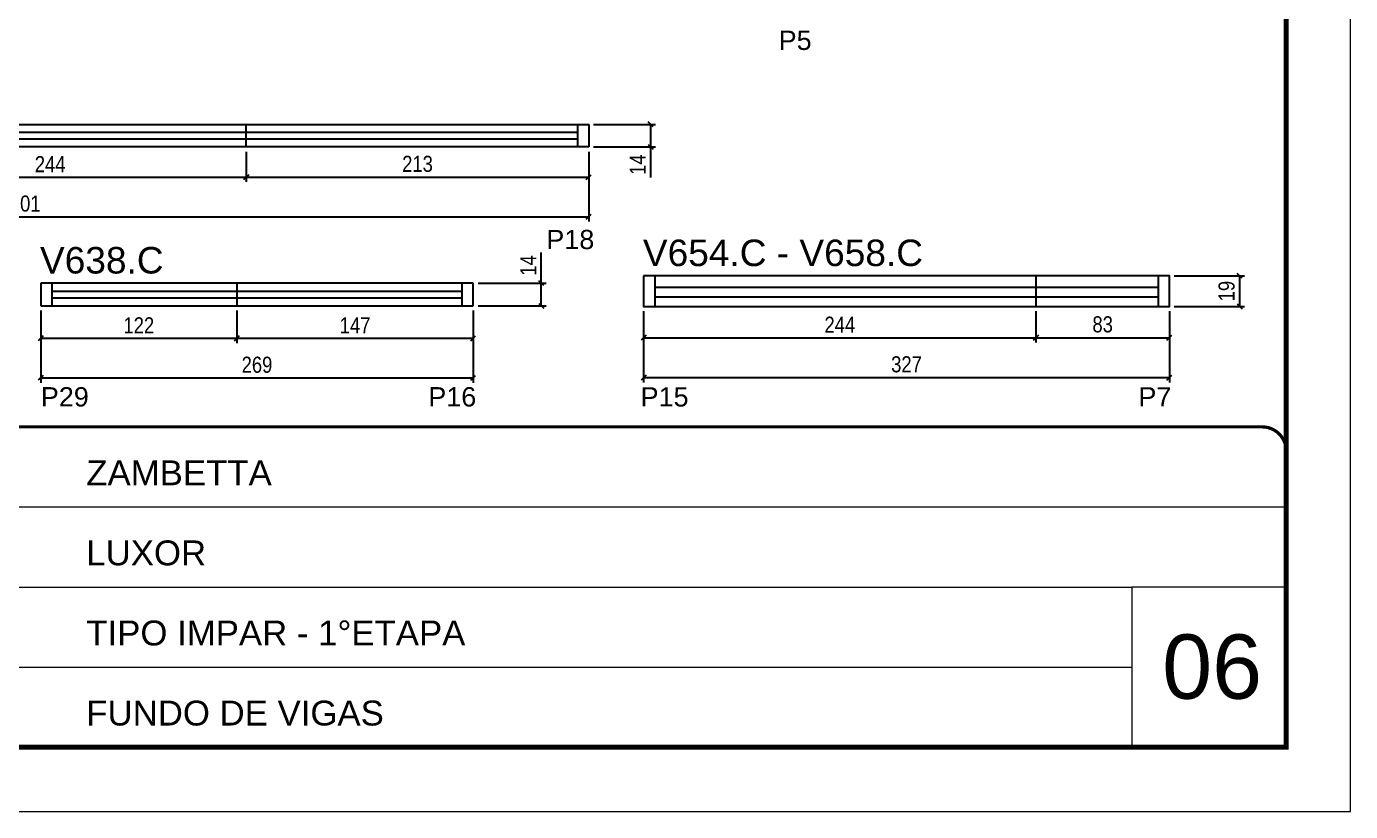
# Model space of a CAD drawing. Extents: x 1959 to 8212, y 239 to 4735.
# Drawn here: x 4219 to 5042, y 2537 to 3025 of the extents above; entities that cross this region are included whole.
import ezdxf

# ---------------------------------------------------------------- set-up
doc = ezdxf.new("R2010")
doc.units = 0
doc.linetypes.add('CONTINUO', pattern=[0])
doc.linetypes.add('DASHED', pattern=[0.75, 0.5, -0.25])
for name, color, linetype in [('5', 5, 'Continuous'), ('COTA', 241, 'Continuous'), ('NOMENCLATURA', 7, 'Continuous'), ('Painéis', 200, 'Continuous'), ('SARR_2.2x7', 40, 'Continuous'), ('SARR_EDITAR', 141, 'Continuous')]:
    doc.layers.add(name, color=color, linetype=linetype)
for name, color, linetype, lineweight in [('CARIMBO', 255, 'Continuous', 9), ('Folhas', 255, 'Continuous', 9), ('SARRAFO DE PRESSAO', 251, 'DASHED', 9)]:
    doc.layers.add(name, color=color, linetype=linetype, lineweight=lineweight)
doc.styles.add('ARIAL', font='arial.ttf')
doc.styles.add('COTA TECNICA', font='techl___.ttf', dxfattribs={"height": 10})
doc.styles.add('COTA TECNICA-50', font='techl___.ttf', dxfattribs={"height": 10})
doc.styles.get("Standard").update_dxf_attribs({"font": 'arial.ttf'})
doc.dimstyles.new('COTA PAINEL-50', dxfattribs={"dimtxt": 10, "dimasz": 3, "dimexe": 3, "dimexo": 3, "dimgap": 3, "dimtad": 1, "dimdec": 1, "dimzin": 12, "dimdsep": 46, "dimtxsty": 'COTA TECNICA-50', "dimblk1": 'OBLIQUE', "dimblk2": 'OBLIQUE', "dimsah": 1, "dimcen": 0.9, "dimclrd": 4, "dimclre": 4, "dimclrt": 240, "dimadec": 1, "dimazin": 3, "dimtfac": 1, "dimtdec": 1, "dimtmove": 0, "dimatfit": 3, "dimfxl": 1, "dimtolj": 1, "dimtzin": 12, "dimarcsym": 0})
doc.dimstyles.new('PAINEL', dxfattribs={"dimtxt": 10, "dimasz": 3, "dimexe": 3, "dimexo": 3, "dimgap": 3, "dimtad": 1, "dimdec": 1, "dimzin": 12, "dimdsep": 46, "dimtxsty": 'COTA TECNICA', "dimblk1": 'OBLIQUE', "dimblk2": 'OBLIQUE', "dimsah": 1, "dimcen": 0.9, "dimclrd": 4, "dimclre": 4, "dimclrt": 240, "dimadec": 1, "dimazin": 3, "dimtfac": 1, "dimtdec": 1, "dimtmove": 0, "dimatfit": 3, "dimfxl": 1, "dimtolj": 1, "dimtzin": 12, "dimarcsym": 0})

# ---------------------------------------------------------------- blocks, each defined once
blk = doc.blocks.new('9999999999')
at = {"color": 30, "linetype": 'CONTINUO'}
for p, q in [((98564.56, 34379.64), (99583.98, 34379.64)), ((98564.56, 34329.83), (99487.98, 34329.83)), ((99583.98, 34329.83), (99487.98, 34329.83)), ((99487.98, 34329.83), (99487.98, 34230.21)), ((98564.56, 34280.02), (99487.98, 34280.02))]:
    blk.add_line(p, q, dxfattribs=at)
at = {"color": 30, "linetype": 'CONTINUO', "const_width": 2}
blk.add_lwpolyline([(99583.98, 34230.21), (99583.98, 34414.45, 0.414214), (99568.98, 34429.45), (98228.98, 34429.45, 0.414214), (98213.98, 34414.45), (98213.98, 34245.21, 0.414214), (98228.98, 34230.21), (99583.98, 34230.21)], format="xyb", dxfattribs=at)
at = {"layer": 'Folhas'}
blk.add_lwpolyline([(98138.98, 34190.21), (99623.98, 34190.21), (99623.98, 35240.21), (98138.98, 35240.21)], close=True, dxfattribs=at)
at = {"layer": 'Folhas', "color": 30, "const_width": 3}
blk.add_lwpolyline([(98213.98, 34230.21), (99583.98, 34230.21), (99583.98, 35200.21), (98213.98, 35200.21)], close=True, dxfattribs=at)
at = {"color": 7, "linetype": 'Continuous', "ltscale": 5, "style": 'ARIAL'}
for s, height, p in [('ZAMBETTA', 15.483, (98837.68, 34393.13)), ('LUXOR', 15.483, (98837.68, 34343.32)), ('TIPO IMPAR - 1°ETAPA', 15.4829, (98837.68, 34293.51)), ('FUNDO DE VIGAS', 15.4829, (98837.68, 34243.7))]:
    blk.add_text(s, height=height, dxfattribs=at).set_placement(p)
blk = doc.blocks.new('_Oblique')
at = {"color": 0, "linetype": 'ByBlock', "lineweight": -2}
blk.add_line((-0.5, -0.5), (0.5, 0.5), dxfattribs=at)
blk = doc.blocks.new('*D60')
at = {"layer": 'COTA', "color": 4, "linetype": 'ByBlock', "lineweight": -2, "transparency": 16777216}
for p, q in [((4111.47, 2947.04), (4111.47, 2928.2)), ((4355.47, 2947.04), (4355.47, 2928.2)), ((4111.47, 2931.2), (4355.47, 2931.2))]:
    blk.add_line(p, q, dxfattribs=at)
at = {"layer": 'Defpoints', "color": 0, "linetype": 'ByBlock', "transparency": 16777216}
for p in [(4111.47, 2950.04), (4355.47, 2950.04), (4355.47, 2931.2)]:
    blk.add_point(p, dxfattribs=at)
at = {"layer": 'COTA', "color": 4, "linetype": 'ByBlock', "lineweight": -2, "transparency": 16777216, "xscale": 3, "yscale": 3, "zscale": 3, "rotation": 180}
blk.add_blockref('_Oblique', (4111.47, 2931.2), dxfattribs=at)
at = {"layer": 'COTA', "color": 4, "linetype": 'ByBlock', "lineweight": -2, "transparency": 16777216, "xscale": 3, "yscale": 3, "zscale": 3}
blk.add_blockref('_Oblique', (4355.47, 2931.2), dxfattribs=at)
at = {"layer": 'COTA', "color": 240, "linetype": 'ByBlock', "transparency": 16777216, "insert": (4233.47, 2939.27), "char_height": 10, "attachment_point": 5, "style": 'COTA TECNICA-50'}
blk.add_mtext('\\A1;244', dxfattribs=at)
blk = doc.blocks.new('*D61')
at = {"layer": 'COTA', "color": 4, "lineweight": -2, "transparency": 16777216}
for p, q in [((3867.47, 2947.04), (3867.47, 2903.62)), ((4568.47, 2947.04), (4568.47, 2903.62)), ((3867.47, 2906.62), (4568.47, 2906.62))]:
    blk.add_line(p, q, dxfattribs=at)
at = {"layer": 'Defpoints', "color": 0, "transparency": 16777216}
for p in [(3867.47, 2950.04), (4568.47, 2950.04), (4568.47, 2906.62)]:
    blk.add_point(p, dxfattribs=at)
at = {"layer": 'COTA', "color": 4, "lineweight": -2, "transparency": 16777216, "xscale": 3, "yscale": 3, "zscale": 3, "rotation": 180}
blk.add_blockref('_Oblique', (3867.47, 2906.62), dxfattribs=at)
at = {"layer": 'COTA', "color": 4, "lineweight": -2, "transparency": 16777216, "xscale": 3, "yscale": 3, "zscale": 3}
blk.add_blockref('_Oblique', (4568.47, 2906.62), dxfattribs=at)
at = {"layer": 'COTA', "color": 240, "transparency": 16777216, "insert": (4217.97, 2914.72), "char_height": 10, "attachment_point": 5, "style": 'COTA TECNICA'}
blk.add_mtext('\\A1;701', dxfattribs=at)
blk = doc.blocks.new('*D64')
at = {"layer": 'COTA', "color": 4, "lineweight": -2, "transparency": 16777216}
for p, q in [((4355.47, 2947.04), (4355.47, 2928.2)), ((4568.47, 2947.04), (4568.47, 2928.2)), ((4355.47, 2931.2), (4568.47, 2931.2))]:
    blk.add_line(p, q, dxfattribs=at)
at = {"layer": 'Defpoints', "color": 0, "transparency": 16777216}
for p in [(4355.47, 2950.04), (4568.47, 2950.04), (4568.47, 2931.2)]:
    blk.add_point(p, dxfattribs=at)
at = {"layer": 'COTA', "color": 4, "lineweight": -2, "transparency": 16777216, "xscale": 3, "yscale": 3, "zscale": 3, "rotation": 180}
blk.add_blockref('_Oblique', (4355.47, 2931.2), dxfattribs=at)
at = {"layer": 'COTA', "color": 4, "lineweight": -2, "transparency": 16777216, "xscale": 3, "yscale": 3, "zscale": 3}
blk.add_blockref('_Oblique', (4568.47, 2931.2), dxfattribs=at)
at = {"layer": 'COTA', "color": 240, "transparency": 16777216, "insert": (4461.97, 2939.42), "char_height": 10, "attachment_point": 5, "style": 'COTA TECNICA'}
blk.add_mtext('\\A1;213', dxfattribs=at)
blk = doc.blocks.new('*D62')
at = {"layer": 'COTA', "color": 4, "lineweight": -2, "transparency": 16777216}
for p, q in [((4571.47, 2964.04), (4609.97, 2964.04)), ((4606.97, 2964.04), (4606.97, 2950.04)), ((4571.47, 2950.04), (4609.97, 2950.04)), ((4606.97, 2950.04), (4606.97, 2930.93))]:
    blk.add_line(p, q, dxfattribs=at)
at = {"layer": 'Defpoints', "color": 0, "transparency": 16777216}
for p in [(4568.47, 2964.04), (4568.47, 2950.04), (4606.97, 2950.04)]:
    blk.add_point(p, dxfattribs=at)
at = {"layer": 'COTA', "color": 4, "lineweight": -2, "transparency": 16777216, "xscale": 3, "yscale": 3, "zscale": 3}
for p, rotation in [((4606.97, 2964.04), 90), ((4606.97, 2950.04), 270)]:
    blk.add_blockref('_Oblique', p, dxfattribs=dict(at, rotation=rotation))
at = {"layer": 'COTA', "color": 240, "transparency": 16777216, "insert": (4598.89, 2938.99), "char_height": 10, "attachment_point": 5, "rotation": 90, "style": 'COTA TECNICA'}
blk.add_mtext('\\A1;14', dxfattribs=at)
blk = doc.blocks.new('*D114')
at = {"layer": 'COTA', "color": 4, "linetype": 'ByBlock', "lineweight": -2, "transparency": 16777216}
for p, q in [((4227.63, 2848.22), (4227.63, 2803.34)), ((4496.63, 2848.22), (4496.63, 2803.34)), ((4227.63, 2806.34), (4496.63, 2806.34))]:
    blk.add_line(p, q, dxfattribs=at)
at = {"layer": 'Defpoints', "color": 0, "linetype": 'ByBlock', "transparency": 16777216}
for p in [(4227.63, 2851.22), (4496.63, 2851.22), (4496.63, 2806.34)]:
    blk.add_point(p, dxfattribs=at)
at = {"layer": 'COTA', "color": 4, "linetype": 'ByBlock', "lineweight": -2, "transparency": 16777216, "xscale": 3, "yscale": 3, "zscale": 3, "rotation": 180}
blk.add_blockref('_Oblique', (4227.63, 2806.34), dxfattribs=at)
at = {"layer": 'COTA', "color": 4, "linetype": 'ByBlock', "lineweight": -2, "transparency": 16777216, "xscale": 3, "yscale": 3, "zscale": 3}
blk.add_blockref('_Oblique', (4496.63, 2806.34), dxfattribs=at)
at = {"layer": 'COTA', "color": 240, "linetype": 'ByBlock', "transparency": 16777216, "insert": (4362.13, 2814.47), "char_height": 10, "attachment_point": 5, "style": 'COTA TECNICA-50'}
blk.add_mtext('\\A1;269', dxfattribs=at)
blk = doc.blocks.new('*D115')
at = {"layer": 'COTA', "color": 4, "lineweight": -2, "transparency": 16777216}
for p, q in [((4538.96, 2865.22), (4538.96, 2884.33)), ((4499.63, 2865.22), (4541.96, 2865.22)), ((4538.96, 2851.22), (4538.96, 2865.22)), ((4499.63, 2851.22), (4541.96, 2851.22))]:
    blk.add_line(p, q, dxfattribs=at)
at = {"layer": 'Defpoints', "color": 0, "transparency": 16777216}
for p in [(4496.63, 2865.22), (4538.96, 2865.22), (4496.63, 2851.22)]:
    blk.add_point(p, dxfattribs=at)
at = {"layer": 'COTA', "color": 4, "lineweight": -2, "transparency": 16777216, "xscale": 3, "yscale": 3, "zscale": 3}
for p, rotation in [((4538.96, 2865.22), 90), ((4538.96, 2851.22), 270)]:
    blk.add_blockref('_Oblique', p, dxfattribs=dict(at, rotation=rotation))
at = {"layer": 'COTA', "color": 240, "transparency": 16777216, "insert": (4530.88, 2876.27), "char_height": 10, "attachment_point": 5, "rotation": 90, "style": 'COTA TECNICA'}
blk.add_mtext('\\A1;14', dxfattribs=at)
blk = doc.blocks.new('*D116')
at = {"layer": 'COTA', "color": 4, "lineweight": -2, "transparency": 16777216}
for p, q in [((4227.63, 2848.22), (4227.63, 2827.96)), ((4349.63, 2848.22), (4349.63, 2827.96)), ((4227.63, 2830.96), (4349.63, 2830.96))]:
    blk.add_line(p, q, dxfattribs=at)
at = {"layer": 'Defpoints', "color": 0, "transparency": 16777216}
for p in [(4227.63, 2851.22), (4349.63, 2851.22), (4349.63, 2830.96)]:
    blk.add_point(p, dxfattribs=at)
at = {"layer": 'COTA', "color": 4, "lineweight": -2, "transparency": 16777216, "xscale": 3, "yscale": 3, "zscale": 3, "rotation": 180}
blk.add_blockref('_Oblique', (4227.63, 2830.96), dxfattribs=at)
at = {"layer": 'COTA', "color": 4, "lineweight": -2, "transparency": 16777216, "xscale": 3, "yscale": 3, "zscale": 3}
blk.add_blockref('_Oblique', (4349.63, 2830.96), dxfattribs=at)
at = {"layer": 'COTA', "color": 240, "transparency": 16777216, "insert": (4288.63, 2839.02), "char_height": 10, "attachment_point": 5, "style": 'COTA TECNICA'}
blk.add_mtext('\\A1;122', dxfattribs=at)
blk = doc.blocks.new('*D117')
at = {"layer": 'COTA', "color": 4, "lineweight": -2, "transparency": 16777216}
for p, q in [((4349.63, 2848.22), (4349.63, 2827.96)), ((4496.63, 2848.22), (4496.63, 2827.96)), ((4349.63, 2830.96), (4496.63, 2830.96))]:
    blk.add_line(p, q, dxfattribs=at)
at = {"layer": 'Defpoints', "color": 0, "transparency": 16777216}
for p in [(4349.63, 2851.22), (4496.63, 2851.22), (4496.63, 2830.96)]:
    blk.add_point(p, dxfattribs=at)
at = {"layer": 'COTA', "color": 4, "lineweight": -2, "transparency": 16777216, "xscale": 3, "yscale": 3, "zscale": 3, "rotation": 180}
blk.add_blockref('_Oblique', (4349.63, 2830.96), dxfattribs=at)
at = {"layer": 'COTA', "color": 4, "lineweight": -2, "transparency": 16777216, "xscale": 3, "yscale": 3, "zscale": 3}
blk.add_blockref('_Oblique', (4496.63, 2830.96), dxfattribs=at)
at = {"layer": 'COTA', "color": 240, "transparency": 16777216, "insert": (4423.13, 2839.03), "char_height": 10, "attachment_point": 5, "style": 'COTA TECNICA'}
blk.add_mtext('\\A1;147', dxfattribs=at)
blk = doc.blocks.new('*D155')
at = {"layer": 'COTA', "color": 4, "linetype": 'ByBlock', "lineweight": -2, "transparency": 16777216}
for p, q in [((4602.62, 2847.82), (4602.62, 2803.52)), ((4929.62, 2847.82), (4929.62, 2803.52)), ((4602.62, 2806.52), (4929.62, 2806.52))]:
    blk.add_line(p, q, dxfattribs=at)
at = {"layer": 'Defpoints', "color": 0, "linetype": 'ByBlock', "transparency": 16777216}
for p in [(4602.62, 2850.82), (4929.62, 2850.82), (4929.62, 2806.52)]:
    blk.add_point(p, dxfattribs=at)
at = {"layer": 'COTA', "color": 4, "linetype": 'ByBlock', "lineweight": -2, "transparency": 16777216, "xscale": 3, "yscale": 3, "zscale": 3, "rotation": 180}
blk.add_blockref('_Oblique', (4602.62, 2806.52), dxfattribs=at)
at = {"layer": 'COTA', "color": 4, "linetype": 'ByBlock', "lineweight": -2, "transparency": 16777216, "xscale": 3, "yscale": 3, "zscale": 3}
blk.add_blockref('_Oblique', (4929.62, 2806.52), dxfattribs=at)
at = {"layer": 'COTA', "color": 240, "linetype": 'ByBlock', "transparency": 16777216, "insert": (4766.12, 2814.74), "char_height": 10, "attachment_point": 5, "style": 'COTA TECNICA-50'}
blk.add_mtext('\\A1;327', dxfattribs=at)
blk = doc.blocks.new('*D156')
at = {"layer": 'COTA', "color": 4, "lineweight": -2, "transparency": 16777216}
for p, q in [((4602.62, 2847.82), (4602.62, 2828.36)), ((4846.62, 2847.82), (4846.62, 2828.36)), ((4602.62, 2831.36), (4846.62, 2831.36))]:
    blk.add_line(p, q, dxfattribs=at)
at = {"layer": 'Defpoints', "color": 0, "transparency": 16777216}
for p in [(4602.62, 2850.82), (4846.62, 2850.82), (4846.62, 2831.36)]:
    blk.add_point(p, dxfattribs=at)
at = {"layer": 'COTA', "color": 4, "lineweight": -2, "transparency": 16777216, "xscale": 3, "yscale": 3, "zscale": 3, "rotation": 180}
blk.add_blockref('_Oblique', (4602.62, 2831.36), dxfattribs=at)
at = {"layer": 'COTA', "color": 4, "lineweight": -2, "transparency": 16777216, "xscale": 3, "yscale": 3, "zscale": 3}
blk.add_blockref('_Oblique', (4846.62, 2831.36), dxfattribs=at)
at = {"layer": 'COTA', "color": 240, "transparency": 16777216, "insert": (4724.62, 2839.43), "char_height": 10, "attachment_point": 5, "style": 'COTA TECNICA'}
blk.add_mtext('\\A1;244', dxfattribs=at)
blk = doc.blocks.new('*D157')
at = {"layer": 'COTA', "color": 4, "lineweight": -2, "transparency": 16777216}
for p, q in [((4846.62, 2847.82), (4846.62, 2828.36)), ((4929.62, 2847.82), (4929.62, 2828.36)), ((4846.62, 2831.36), (4929.62, 2831.36))]:
    blk.add_line(p, q, dxfattribs=at)
at = {"layer": 'Defpoints', "color": 0, "transparency": 16777216}
for p in [(4846.62, 2850.82), (4929.62, 2850.82), (4929.62, 2831.36)]:
    blk.add_point(p, dxfattribs=at)
at = {"layer": 'COTA', "color": 4, "lineweight": -2, "transparency": 16777216, "xscale": 3, "yscale": 3, "zscale": 3, "rotation": 180}
blk.add_blockref('_Oblique', (4846.62, 2831.36), dxfattribs=at)
at = {"layer": 'COTA', "color": 4, "lineweight": -2, "transparency": 16777216, "xscale": 3, "yscale": 3, "zscale": 3}
blk.add_blockref('_Oblique', (4929.62, 2831.36), dxfattribs=at)
at = {"layer": 'COTA', "color": 240, "transparency": 16777216, "insert": (4888.12, 2839.6), "char_height": 10, "attachment_point": 5, "style": 'COTA TECNICA'}
blk.add_mtext('\\A1;83', dxfattribs=at)
blk = doc.blocks.new('*D158')
at = {"layer": 'COTA', "color": 4, "lineweight": -2, "transparency": 16777216}
for p, q in [((4932.62, 2869.82), (4976.29, 2869.82)), ((4973.29, 2869.82), (4973.29, 2850.82)), ((4932.62, 2850.82), (4976.29, 2850.82))]:
    blk.add_line(p, q, dxfattribs=at)
at = {"layer": 'Defpoints', "color": 0, "transparency": 16777216}
for p in [(4929.62, 2869.82), (4929.62, 2850.82), (4973.29, 2850.82)]:
    blk.add_point(p, dxfattribs=at)
at = {"layer": 'COTA', "color": 4, "lineweight": -2, "transparency": 16777216, "xscale": 3, "yscale": 3, "zscale": 3}
for p, rotation in [((4973.29, 2869.82), 90), ((4973.29, 2850.82), 270)]:
    blk.add_blockref('_Oblique', p, dxfattribs=dict(at, rotation=rotation))
at = {"layer": 'COTA', "color": 240, "transparency": 16777216, "insert": (4965.21, 2860.32), "char_height": 10, "attachment_point": 5, "rotation": 90, "style": 'COTA TECNICA'}
blk.add_mtext('\\A1;19', dxfattribs=at)

msp = doc.modelspace()

# ---------------------------------------------------------------- linework, layer by layer
at = {"layer": 'Painéis'}
for p, q in [((4111.47, 2964.04), (4568.47, 2964.04)), ((4355.47, 2950.04), (4355.47, 2964.04)), ((4568.47, 2964.04), (4568.47, 2950.04)), ((4568.47, 2950.04), (4111.47, 2950.04))]:
    msp.add_line(p, q, dxfattribs=at)
at = {"layer": 'Painéis', "linetype": 'ByBlock'}
for p, q in [((4846.62, 2869.82), (4846.62, 2850.82)), ((4227.63, 2865.22), (4227.63, 2851.22)), ((4496.63, 2865.22), (4227.63, 2865.22)), ((4349.63, 2865.22), (4349.63, 2851.22)), ((4496.63, 2851.22), (4496.63, 2865.22)), ((4227.63, 2851.22), (4496.63, 2851.22))]:
    msp.add_line(p, q, dxfattribs=at)
msp.add_lwpolyline([(4602.62, 2869.82), (4602.62, 2850.82), (4929.62, 2850.82), (4929.62, 2869.82)], close=True, dxfattribs=at)
at = {"layer": 'SARR_2.2x7', "linetype": 'Continuous'}
for p, q in [((4561.47, 2964.04), (4561.47, 2950.04)), ((4609.62, 2869.82), (4609.62, 2850.82)), ((4922.62, 2869.82), (4922.62, 2850.82)), ((4234.63, 2865.22), (4234.63, 2851.22)), ((4489.63, 2865.22), (4489.63, 2851.22)), ((4609.62, 2862.82), (4922.62, 2862.82)), ((4609.62, 2856.82), (4922.62, 2856.82))]:
    msp.add_line(p, q, dxfattribs=at)
at = {"layer": 'SARR_EDITAR', "linetype": 'Continuous'}
for p, q in [((4355.47, 2959.04), (4111.47, 2959.04)), ((4561.47, 2959.04), (4355.47, 2959.04)), ((4111.47, 2955.04), (4355.47, 2955.04)), ((4355.47, 2955.04), (4561.47, 2955.04)), ((4234.63, 2860.22), (4489.63, 2860.22)), ((4234.63, 2856.22), (4489.63, 2856.22))]:
    msp.add_line(p, q, dxfattribs=at)

# ---------------------------------------------------------------- block references
at = {"layer": 'SARRAFO DE PRESSAO', "color": 6, "linetype": 'ByBlock'}
msp.add_blockref('9999999999', (-94581.71, -31653.56), dxfattribs=at)

# ---------------------------------------------------------------- texts
at = {"layer": '5', "linetype": 'Continuous'}
for s, rotation, p in [('P5', 359.99996, (4686.59, 3010.32)), ('P18', 359.99996, (4542.1, 2886.42)), ('P29', 0.00004, (4227.71, 2788.58)), ('P16', 359.99996, (4468.68, 2788.58)), ('P15', 359.99996, (4600.73, 2788.57)), ('P7', 359.99996, (4910.36, 2788.57))]:
    msp.add_text(s, height=12, rotation=rotation, dxfattribs=at).set_placement(p)
at = {"layer": 'CARIMBO', "style": 'ARIAL'}
msp.add_text('06', height=40, dxfattribs=at).set_placement((4925.13, 2606.79))
at = {"layer": 'NOMENCLATURA', "linetype": 'Continuous'}
for s, p in [('V654.C - V658.C', (4602.15, 2875.88)), ('V638.C', (4227.16, 2871.27))]:
    msp.add_text(s, height=16.5, dxfattribs=at).set_placement(p)

# ---------------------------------------------------------------- dimensions: what is measured, and where the dimension line sits
at = {"layer": 'COTA'}
for base, p1, p2, picture, middle in [((4606.97, 2950.04), (4568.47, 2964.04), (4568.47, 2950.04), '*D62', (4598.89, 2938.99)), ((4538.96, 2865.22), (4496.63, 2851.22), (4496.63, 2865.22), '*D115', (4530.88, 2876.27)), ((4973.29, 2850.82), (4929.62, 2869.82), (4929.62, 2850.82), '*D158', (4965.21, 2860.32))]:
    dim = msp.add_linear_dim(base=base, p1=p1, p2=p2, angle=90, dimstyle='PAINEL', dxfattribs=at)
    dim.commit()
    dim.dimension.update_dxf_attribs({"geometry": picture, "text_midpoint": middle})
for base, p1, p2, picture, middle in [((4568.47, 2906.62), (3867.47, 2950.04), (4568.47, 2950.04), '*D61', (4217.97, 2914.72)), ((4568.47, 2931.2), (4355.47, 2950.04), (4568.47, 2950.04), '*D64', (4461.97, 2939.42)), ((4349.63, 2830.96), (4227.63, 2851.22), (4349.63, 2851.22), '*D116', (4288.63, 2839.02)), ((4846.62, 2831.36), (4602.62, 2850.82), (4846.62, 2850.82), '*D156', (4724.62, 2839.43))]:
    dim = msp.add_linear_dim(base=base, p1=p1, p2=p2, dimstyle='PAINEL', dxfattribs=at)
    dim.commit()
    dim.dimension.update_dxf_attribs({"geometry": picture, "text_midpoint": middle})
at = {"layer": 'COTA', "color": 1, "linetype": 'ByBlock'}
for base, p1, p2, picture, middle in [((4355.47, 2931.2), (4111.47, 2950.04), (4355.47, 2950.04), '*D60', (4233.47, 2939.27)), ((4496.63, 2806.34), (4227.63, 2851.22), (4496.63, 2851.22), '*D114', (4362.13, 2814.47)), ((4929.62, 2806.52), (4602.62, 2850.82), (4929.62, 2850.82), '*D155', (4766.12, 2814.74))]:
    dim = msp.add_linear_dim(base=base, p1=p1, p2=p2, dimstyle='COTA PAINEL-50', override={"dimarcsym": 1}, dxfattribs=at)
    dim.commit()
    dim.dimension.update_dxf_attribs({"geometry": picture, "text_midpoint": middle})
at = {"layer": 'COTA'}
for base, p1, p2, picture, middle in [((4496.63, 2830.96), (4349.63, 2851.22), (4496.63, 2851.22), '*D117', (4423.13, 2839.03)), ((4929.62, 2831.36), (4846.62, 2850.82), (4929.62, 2850.82), '*D157', (4888.12, 2839.6))]:
    dim = msp.add_linear_dim(base=base, p1=p1, p2=p2, dimstyle='PAINEL', override={"dimtmove": 1}, dxfattribs=at)
    dim.commit()
    dim.dimension.update_dxf_attribs({"geometry": picture, "text_midpoint": middle})

doc.saveas('drawing.dxf')
